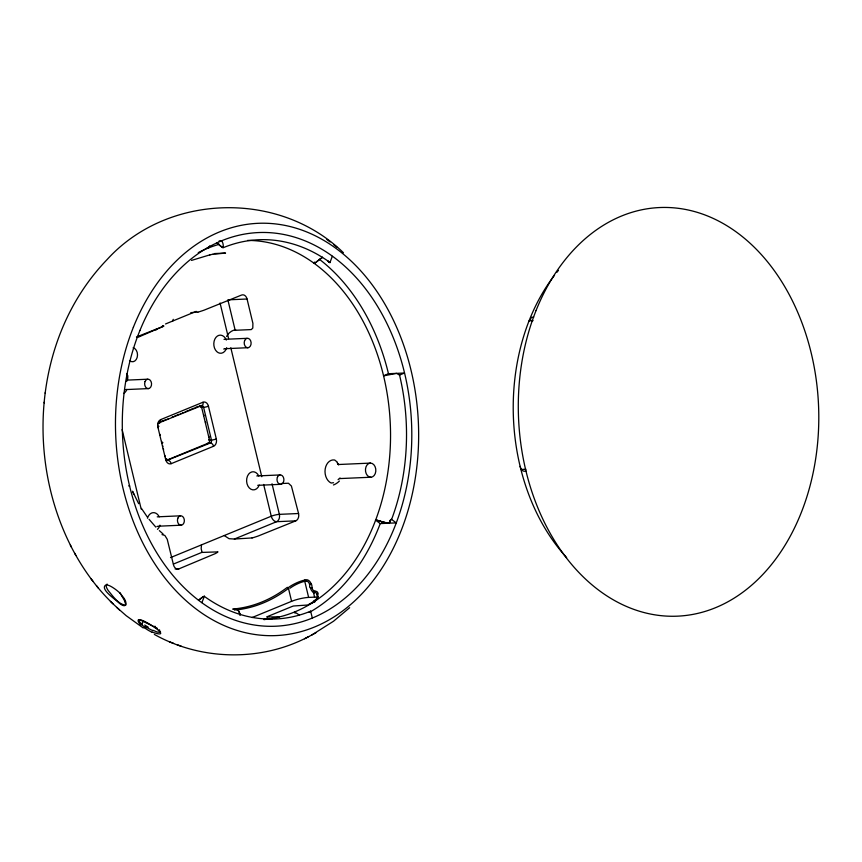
<?xml version="1.0" encoding="UTF-8"?>
<svg xmlns="http://www.w3.org/2000/svg" width="862" height="862" viewBox="0 0 862 862"><rect width="100%" height="100%" fill="white"/><g stroke="black" fill="none" stroke-linecap="round" stroke-linejoin="round"><path stroke-width="1.29" d="M343.464 252.771C279.342 190.093 167.325 193.174 107.039 259.634C34.803 334.531 24.826 456.213 71.417 547.101M44.177 402.963L44.264 402.134M45.233 393.363L45.352 392.307M390.852 519.592L389.085 523.04L384.236 522.394M390.152 520.993L390.421 520.012M201.471 544.881L201.169 548.749L202.096 552.413L217.957 551.885A12.197 2.123 -13.5 0 1 216.836 552.736A33.478 5.819 -13.5 0 1 214.95 553.77L178.973 568.834L175.126 568.995M390.184 520.594L389.904 522.006M172.712 321.03L173.24 319.328M389.958 521.585L389.786 522.286M314.932 262.888L313.94 263.309L314.414 262.07M201.902 602.613L204.326 596.364A189.823 139.364 87.5 0 0 310.611 611.201L312.313 617.946M328.734 261.983L329.941 262.608L332.312 256.294M389.818 522.221L387.695 523.137M106.112 584.77C98.85 588.746 116.251 599.887 118.644 602.657C127.501 610.415 128.018 601.579 121.865 595.674C120.389 591.623 99.949 577.465 108.138 590.459C112.814 595.965 118.223 604.294 125.54 605.199M127.059 379.754C127.673 369.044 128.632 381.532 126.348 381.295M209.358 246.78L209.714 246.187M209.8 246.155L208.615 247.771M309.081 612.311L310.686 611.169M389.581 522.501L388.687 523.051M349.649 607.688L333.529 621.233L311.925 634.917M208.701 247.739L207.817 248.364M340.027 478.001L338.087 479.66M199.758 599.316L202.721 597M319.662 259.322L315.546 262.673M318.962 260.033L322.463 257.264M199.305 599.64L198.497 600.275L200.738 598.454M318.218 260.518L314.964 263.007M320.416 258.848L322.496 257.382M390.637 519.894L391.563 519.409L396.24 522.878L380.239 523.579L375.573 520.109L376.716 520.325M163.306 326.364L136.465 336.977M163.748 326.17L137.931 337.322M308.542 604.628L314.177 601.988A1.174 0.733 56.2 0 1 314.576 600.889A189.823 139.364 87.5 0 1 308.014 604.995L293.511 605.997A11.034 1.918 -13.5 0 0 292.789 606.234L292.724 606.266A20.138 3.491 -13.5 0 0 291.906 606.546L267.791 616.449A20.138 3.491 -13.5 0 0 267.263 616.718A10.495 1.821 -13.5 0 0 266.714 617.02L279.299 616.783L272.112 618.334A1.174 0.797 79.9 0 0 271.444 619.325M208.313 248.094L207.268 247.987M202.635 597.032L204.326 596.364M154.32 634.4C201.18 660.68 261.078 661.854 308.618 636.641M304.555 638.785L315.912 632.805M333.529 482.72L331.137 483.022A11.885 8.728 87.5 0 1 325.19 469.025A11.885 8.728 87.5 0 1 334.704 460.017L337.473 462.291M232.546 609.089L235.531 608.949A4.773 3.179 72.8 0 1 239.571 613.518L239.625 613.216A3.62 2.381 67.7 0 0 236.371 609.736L234.626 609.865M196.935 406.896L198.228 406.358M196.288 407.166L194.984 407.704M192.388 408.793L193.681 408.254M191.073 409.331L191.73 409.062M189.112 410.15L189.769 409.881M186.483 411.239L187.797 410.689M185.168 411.777L185.826 411.508M165.526 323.972L196.234 311.365M180.535 413.685L181.203 413.415M182.518 412.866L183.186 412.596M177.884 414.773L179.21 414.234M383.536 375.757L388.471 373.731L404.472 373.02L399.537 375.056L396.477 373.375L383.568 375.864M202.99 402.252A5.862 4.299 87.5 0 1 208.442 406.196L216.319 438.941A5.862 4.299 87.5 0 1 213.56 446.257L171.182 463.67A3.534 2.317 67.7 0 0 167.971 460.394A2.36 1.735 87.5 0 1 166.819 460.308M170.514 557.595L271.261 516.219A5.894 1.024 -13.5 0 1 279.363 514.355L298.564 513.515L291.41 486.039L288.468 483.248L281.411 483.496M173.434 564.06L202.01 552.327M224.206 535.539L229.076 538.696L234.378 539.041L276.605 521.693L295.806 520.853A5.894 4.332 87.5 0 0 298.564 513.515M295.806 520.853L258.288 535.981A33.478 5.819 -13.5 0 1 255.13 537.037L255.001 537.08A12.197 2.123 -13.5 0 1 252.07 537.953M252.092 617.537L291.593 601.32A12.38 2.155 -13.5 0 1 308.628 597.409L314.598 597.15A12.38 2.155 -13.5 0 1 317.69 597.463M313.466 602.463L314.221 602.15A12.38 2.155 -13.5 0 0 315.007 601.816M294.61 611.901L299.362 615.091M174.555 416.141L175.223 415.872M176.559 415.322L177.216 415.053M171.894 417.23L173.23 416.68M167.885 418.867L168.553 418.598M166.549 419.406L165.213 419.956M163.209 420.764L164.545 420.225M161.862 421.313L162.53 421.044M160.515 421.852L159.168 422.402M166.765 460.2L208.464 443.068L210.35 442.993A3.534 2.317 67.7 0 1 213.56 446.268M312.033 587.647C306.624 589.511 311.925 578.467 312.033 587.647A3.782 2.543 74.1 0 0 314.102 591.03A1.174 0.711 -63.7 0 0 313.423 592.269L314.598 597.15M191.504 260.41L210.188 254.764M274.482 618.496L279.072 616.836M106.694 584.328L107.297 584.21M223.711 349.045L224.357 348.862M156.949 526.542L157.606 526.359M197.84 312.13L190.814 312.637M252.06 537.942L234.378 539.041M209.617 254.872L213.367 254.193M526.025 471.008C522.544 472.344 520.67 468.971 520.131 466.353M212.785 254.301L225.564 253.072L214.606 253.557M234.669 608.895L234.938 608.874A1.174 0.797 83.9 0 1 235.315 608.981M310.417 588.024L310.492 588.013A4.903 3.222 67.7 0 0 313.423 592.291M370.445 463.099L338.098 464.532M339.499 478.593L370.854 477.236A7.079 5.194 87.5 0 0 375.045 466.557A7.079 5.194 87.5 0 0 366.048 466.708A7.079 5.194 87.5 0 0 370.854 477.236M219.067 241.048C223.258 238.365 223.829 247.437 222.902 247.706M247.06 299.006L227.87 299.847L235.207 330.437A4.795 3.146 67.7 0 1 235.983 330.254L251.273 329.586L252.803 328.077L252.9 323.369L247.06 299.006A5.894 4.332 87.5 0 0 241.597 295.041L204.068 310.169A33.478 5.819 -13.5 0 1 200.921 311.225L200.792 311.268A12.197 2.123 -13.5 0 1 197.861 312.141M162.562 325.955L163.705 325.911M162.401 326.041L163.403 325.998M533.072 320.642L529.074 320.815L530.227 320.19L531.326 317.388L533.718 317.097M224.001 339.348L247.189 338.324M224.928 348.722L248.127 347.698M127.016 380.12L147.639 379.215M125.378 389.602L148.566 388.59M199.521 405.808L201.406 405.733A2.36 1.735 87.5 0 1 203.594 407.317L211.449 440.051A2.36 1.735 87.5 0 1 210.35 442.993L166.797 460.437M158.199 423.167L201.406 405.733A3.534 2.317 67.7 0 0 202.99 402.242L160.612 419.643A3.534 2.317 67.7 0 1 159.028 423.134A2.36 1.735 87.5 0 0 158.22 423.867M256.801 475.953L279.988 474.94M128.654 485.92L129.688 485.985M520.907 469.478L525.906 469.262M257.727 485.328L280.926 484.315M157.24 516.844L180.427 515.821M158.177 526.219L181.365 525.195M162.034 534.602L164.836 535.431L167.239 539.3L173.499 564.879A5.894 4.332 87.5 0 0 178.973 568.834M308.628 597.409L304.717 581.139L306.225 581.074M388.234 523.223L387.329 523.105M140.107 619.907C136.735 619.336 140.84 623.538 142.262 624.196A9.428 6.196 67.7 0 1 143.523 620.705M139.73 619.843C136.131 618.819 139.181 623.905 140.84 624.734A1.174 0.948 -47.1 0 0 142.262 624.196M376.08 520.12L381.974 521.715M139.375 619.659C145.743 619.864 174.878 639.992 152.165 632.083M386.963 523.018L385.389 522.684M386.984 523.126L381.737 521.618M140.172 619.918L157.401 628.366M377.384 520.357L379 520.777M384.549 522.566L381.769 521.725M384.032 522.34L382.793 521.963M375.498 520.001A9.644 3.297 20.6 0 1 379.905 521.144L380.336 521.208M379.883 521.047L382.178 521.779M222.989 247.663L218.711 244.539M169.361 641.737L173.607 643.364M177.044 644.647L181.365 646.306M152.919 630.305C154.966 630.812 159.093 633.742 160.504 631.437M329.09 262.274L329.941 262.608M222.471 247.469L221.34 246.747M143.275 627.999L126.089 615.608L116.758 607.387M326.87 239.474L330.071 241.942M333.756 244.743L336.859 247.135M216.739 242.793L218.14 243.892M220.726 246.252L219.454 245.11M163.047 533.966L159.362 530.647M217.396 243.343L218.797 244.506M159.136 629.702L159.782 630.327M70.318 545.021C81.276 566.733 95.456 586.979 113.041 603.853M110.433 601.396L119.462 609.94M155.796 527.091L149.061 519.301M119.786 592.474L125.281 601.967M90.919 578.617L92.805 581.031M96.458 585.664L98.44 588.196M147.456 517.222L141.443 508.397M328.433 261.725L327.808 260.658M138.685 503.699L132.64 491.512M74.682 553.199L75.867 555.44M132.522 491.232L133.793 494.098M203.691 414.73L203.938 415.743M399.559 375.164L399.537 375.056A189.823 139.364 87.5 0 1 391.607 519.387M317.992 594.888L317.841 593.153A1.174 1.099 -4.5 0 0 317.162 594.424L317.636 596.396M317.162 594.424L317.636 598.799M272.026 483.765L279.363 514.355A5.894 4.332 87.5 0 1 276.605 521.693A5.894 3.868 67.7 0 1 271.261 516.219L263.632 484.455M294.707 611.923L295.009 613.184M220.058 302.982L228.613 338.615M230.811 347.742L261.768 476.708M291.593 601.32L288.479 588.39A1.174 0.711 52.8 0 0 287.251 587.388A177.637 130.41 87.5 0 1 234.927 608.852M205.425 421.863L205.673 422.886M239.625 613.216L240.056 614.983M239.604 613.518L239.981 615.059M158.166 427.089L158.414 428.112M159.89 434.254L160.138 435.278M161.614 441.409L161.851 442.432A3.534 0.614 -13.5 0 1 161.787 443.348M162.595 445.503L162.843 446.527M163.327 448.574L163.575 449.598M165.051 455.739L165.299 456.763M158.134 426.065A3.534 0.614 -13.5 0 1 157.854 426.97L165.72 459.715A5.862 4.299 87.5 0 0 171.182 463.659M126.822 373.839L127.177 375.703M122.102 429.588L141.174 509.054M208.798 436.15L209.035 437.174M318.089 596.148L318.121 596.558A1.174 1.121 -3.7 0 0 317.41 597.851M133.147 347.752A7.079 5.194 87.5 0 1 137.177 357.407A7.079 5.194 87.5 0 1 129.516 360.542M198.238 252.641A189.823 139.364 87.5 0 1 219.325 244.28M247.62 240.412A189.823 139.364 87.5 0 1 390.314 424.384A189.823 139.364 87.5 0 1 263.75 619.509M223.409 247.62A189.823 139.364 87.5 0 1 329.866 262.393M390.432 520.68A9.644 3.297 20.6 0 1 391.348 519.312M319.339 259.246A196.902 144.557 87.5 0 1 388.471 373.731M380.239 523.579A196.902 144.557 87.5 0 1 309.296 612.429M200.781 598.627A9.644 5.668 -54.1 0 1 204.316 596.17M199.553 405.797A2.36 1.638 83.4 0 1 201.665 407.403L209.52 440.137A2.36 1.616 88.4 0 1 208.464 443.079A3.534 2.381 67.2 0 0 206.858 444.393M201.277 406.745A3.534 0.571 -14.1 0 0 201.665 407.403L203.594 407.317A3.534 0.614 -13.5 0 0 208.453 406.196M201.266 405.388A5.883 4.235 85.8 0 1 201.622 406.433M209.11 439.394A3.534 0.657 -12.9 0 0 209.52 440.137L211.449 440.051A3.534 0.614 -13.5 0 0 216.319 438.941M166.355 459.931A2.36 1.735 87.5 0 1 165.913 459.209M157.865 426.97A5.862 4.299 87.5 0 1 160.623 419.654M165.989 458.799A3.534 0.614 -13.5 0 1 165.72 459.715M226.609 336.503A6.745 3.103 -36.6 0 1 235.682 329.812M317.216 597.916A12.79 4.148 -21.3 0 1 313.596 601.967M314.781 592.485A12.154 4.332 -26.9 0 1 317.076 594.457M314.619 592.744A4.073 2.026 52.9 0 1 313.466 592.453M304.717 581.139A1.174 0.862 87.5 0 1 305.051 579.814L306.549 579.749A4.87 3.125 62.5 0 1 311.225 584.124M289.988 588.24A12.596 3.2 -27.2 0 1 304.437 581.387M288.479 588.369A178.811 131.272 87.5 0 1 236.985 609.865M233.936 609.014A1.174 0.862 87.5 0 1 234.787 609.854M339.391 481.039A12.316 8.114 -46.6 0 1 333.443 484.972M337.979 463.95A14.74 2.036 53.3 0 1 338.615 464.833M337.15 462.732A12.1 3.103 52.4 0 1 338.119 463.982M273.146 618.366A13.792 1.649 -3.8 0 1 263.966 619.541M317.938 596.612A13.792 4.299 -20.6 0 1 313.983 600.879M315.233 591.138A13.393 4.59 -25.7 0 1 317.766 593.185M314.565 592.647A1.174 0.948 -85.7 0 1 315.007 591.31M315.083 591.429A3.61 1.649 52.3 0 1 314.188 591.246M306.204 581.02A3.717 2.435 67.7 0 1 309.598 584.49M288.77 587.259A13.706 3.405 -26 0 1 304.717 580.083M156.431 328.778A1.174 0.776 67.7 0 1 155.903 329.941M124.915 601.795A13.975 5.215 43.8 0 1 125.593 605.243M154.912 626.157A9.428 6.196 67.7 0 1 155.16 626.943A1.174 0.636 -55.6 0 0 155.537 627.848M148.221 627.159A21.41 2.629 25.7 0 1 144.708 625.025M145.829 626.545A1.174 0.7 -55 0 1 144.46 627.601M152.843 630.65A10.926 1.853 25.3 0 1 145.269 626.383M145.883 627.881A20.99 3.965 26.8 0 1 142.23 625.176M152.132 632.342A11.993 2.532 26.9 0 1 144.234 627.547M126.865 389.398A9.073 6.659 87.5 0 1 123.557 393.514M226.695 347.666A9.073 6.659 87.5 0 1 216.707 351.556A9.073 6.659 87.5 0 1 215.985 337.322A9.073 6.659 87.5 0 1 226.318 340.07M259.214 485.123A9.073 6.659 87.5 0 1 249.301 487.967A9.073 6.659 87.5 0 1 248.644 474.111A9.073 6.659 87.5 0 1 258.783 475.932M147.477 518.245A9.073 6.659 87.5 0 1 152.93 512.674A9.073 6.659 87.5 0 1 159.222 516.812M159.933 525.163A9.073 6.659 87.5 0 1 157.455 529.343M566.625 557.574A187.463 137.629 87.5 0 1 554.514 275.29M556.777 272.424A187.463 137.629 87.5 0 1 558.457 270.377M177.831 518.202A4.719 3.459 87.5 0 0 181.031 525.227A4.719 3.459 87.5 0 0 183.832 518.105A4.719 3.459 87.5 0 0 177.831 518.202M277.392 477.322A4.719 3.459 87.5 0 0 280.592 484.347A4.719 3.459 87.5 0 0 283.382 477.225A4.719 3.459 87.5 0 0 277.392 477.322M244.592 340.705A4.719 3.459 87.5 0 0 247.793 347.731A4.719 3.459 87.5 0 0 250.594 340.609A4.719 3.459 87.5 0 0 244.592 340.705M145.031 381.586A4.719 3.459 87.5 0 0 148.242 388.611A4.719 3.459 87.5 0 0 151.033 381.489A4.719 3.459 87.5 0 0 145.031 381.586M139.946 330.426A197.021 144.644 87.5 0 0 270.603 626.318A197.021 144.644 87.5 0 0 390.605 331.428A197.021 144.644 87.5 0 0 139.946 330.426M133.373 327.258A206.33 151.475 87.5 0 0 272.015 635.682A206.33 151.475 87.5 0 0 395.809 325.405A206.33 151.475 87.5 0 0 133.373 327.258M536.045 310.568A204.499 150.128 87.5 0 0 673.459 616.265A204.499 150.128 87.5 0 0 796.154 308.736A204.499 150.128 87.5 0 0 536.045 310.568"/></g></svg>
